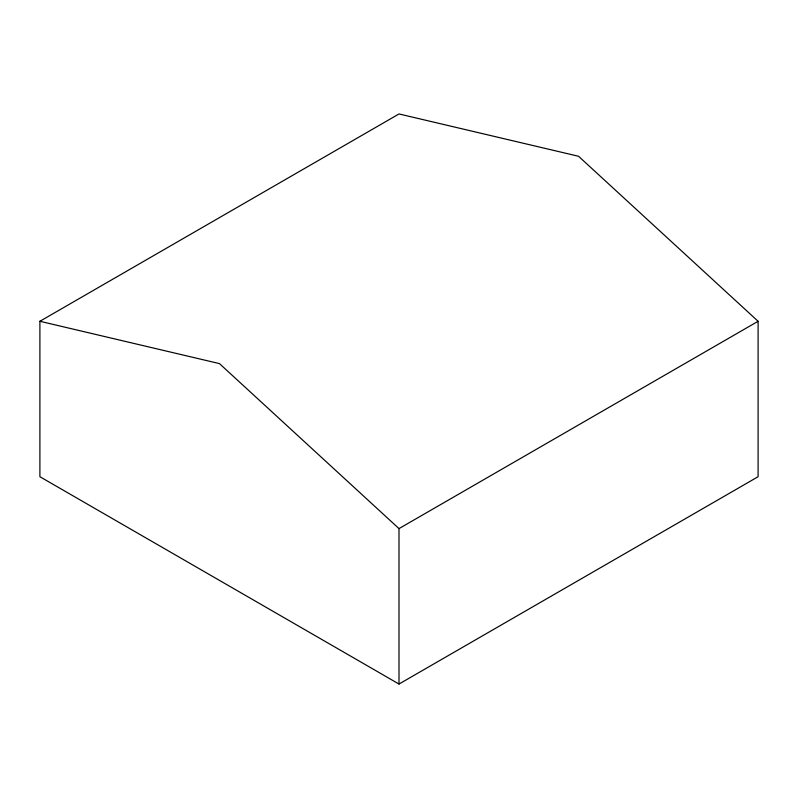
<?xml version="1.0" encoding="UTF-8"?>
<svg xmlns="http://www.w3.org/2000/svg" width="798" height="798" viewBox="0 0 798 798"><rect width="100%" height="100%" fill="white"/><g stroke="black" fill="none" stroke-linecap="round" stroke-linejoin="round"><path stroke-width="1.2" d="M39.9 321.285L399 113.954L578.55 156.268L758.1 321.285L758.1 476.715L399 684.046L39.9 476.715L39.9 321.285L219.45 363.599L399 528.605L399 684.046M399 528.605L758.1 321.285"/></g></svg>
